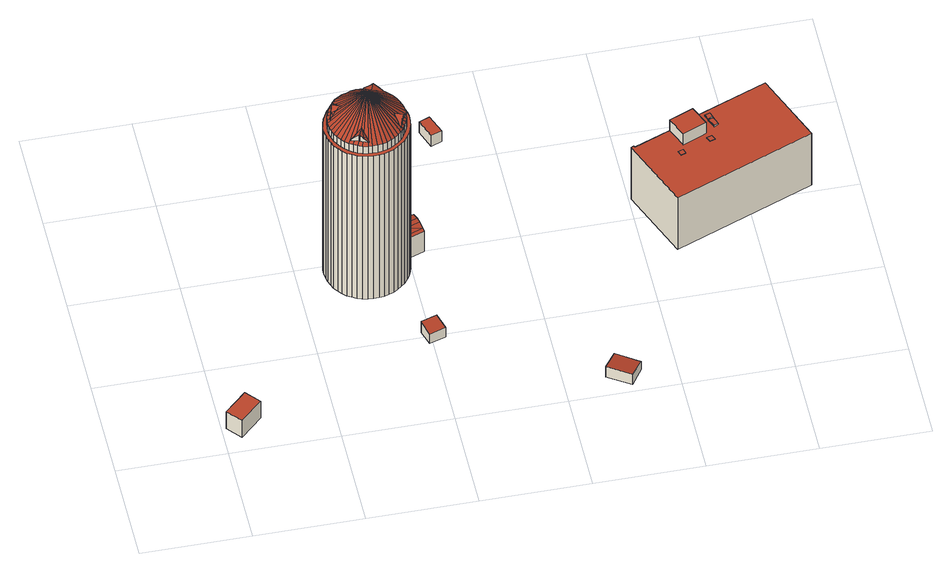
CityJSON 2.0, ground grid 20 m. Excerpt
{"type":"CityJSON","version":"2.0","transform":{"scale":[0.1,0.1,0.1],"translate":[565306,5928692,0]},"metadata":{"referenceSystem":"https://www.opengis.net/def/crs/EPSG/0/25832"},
"CityObjects":{
"building1":{"type":"Building","attributes":{"Grundfläche 2D":"19.372546","Grundhöhe NN":"0.096"},"geometry":[{"type":"Solid","lod":"3","boundaries":[[[[0,1,2,3]],[[4,5,3,2]],[[5,6,0,3]],[[6,7,1,0]],[[7,4,2,1]],[[7,6,5,4]]]],"semantics":{"surfaces":[{"type":"RoofSurface"},{"type":"WallSurface"},{"type":"GroundSurface"}],"values":[[0,1,1,1,1,2]]}}]},
"building2":{"type":"Building","attributes":{"Grundfläche 2D":"180.825337","Grundhöhe NN":"2.680"},"children":["building2-1","building2-2","building2-3","building2-4","building2-5"],"geometry":[{"type":"MultiSurface","lod":"3","boundaries":[[[8,9,10]],[[11,9,8]],[[12,9,11]],[[13,9,12]],[[14,9,13]],[[15,9,14]],[[15,16,17,18,19,9]],[[20,21,22,23,24]],[[25,26,27,28,29,30,31,9]],[[32,9,31]],[[33,9,32]],[[34,9,33]],[[35,9,34]],[[36,9,35]],[[37,9,36]],[[38,9,37]],[[39,9,38]],[[40,41,42,43,44,45,9,39,46]],[[47,48,41,40,46]],[[49,9,45,50]],[[51,52,53,54,55,56,9]],[[9,57,58,51]],[[59,55,54,60]],[[61,9,56]],[[62,9,61]],[[63,9,62]],[[64,9,63]],[[65,9,64]],[[66,9,65]],[[67,68,69,70,71,72,9,73,74,75]],[[76,77,9,78,79]],[[80,81,82,83,84]],[[85,9,77,86]],[[82,87,88,83]],[[89,90,91,88,87]],[[9,85,92,93]],[[94,95,9,93,96,97,91,90,89]],[[98,9,95]],[[99,9,98]],[[100,9,99]],[[101,9,100]],[[102,9,101]],[[103,9,102]],[[104,9,103]],[[105,9,106,107]],[[108,109,110,111]],[[112,113,114,115,9,104,116,117]],[[118,9,115,119]],[[117,116,120,121]],[[47,59,60,48]],[[122,57,9,49,123]],[[67,75,80,84]],[[78,9,72,124]],[[9,66,73]],[[121,120,125,108,111,126]],[[106,9,118,127]],[[9,19,128,129]],[[16,22,21,17]],[[130,131,9,129,132]],[[9,133,10]],[[24,30,29,20]],[[25,9,131,134]],[[135,136,110,109,133,9,105]],[[137,138,139,140,141,142,143,144,145,146,147,148,149,150,151,152,153,154,155,156,157,158,159,160,161,162,163,164,165,166,167,168,169,170,171,172,173,174,175,176,177,178,179,180,181,182,183,184,185,186,187],[188,189,190,191,192,193,194,195,196,197,198,199,200,201,202,203,204,205,206,207,208,209,210,211,212,213,214,215,216,217,218,219,220,221,222,223,224,225,226,227,228,229,230,231,232,233,234,235,236,237,238,239,240,241]],[[236,235,10,133]],[[8,10,235,234]],[[234,233,11,8]],[[233,232,12,11]],[[240,239,238,108,125,120]],[[238,237,109,108]],[[133,109,237,236]],[[232,231,13,12]],[[14,13,231,230]],[[15,14,230,229]],[[229,228,16,15]],[[22,16,228,227]],[[227,226,225,24,23,22]],[[30,24,225,224]],[[31,30,224,223]],[[32,31,223,222]],[[33,32,222,221]],[[221,220,34,33]],[[220,219,35,34]],[[219,218,36,35]],[[218,217,37,36]],[[38,37,217,216]],[[39,38,216,215]],[[46,39,215,214]],[[214,213,47,46]],[[213,212,59,47]],[[55,59,212,211]],[[211,210,56,55]],[[61,56,210,209]],[[62,61,209,208]],[[208,207,63,62]],[[207,206,64,63]],[[206,205,65,64]],[[66,65,205,204]],[[73,66,204,203]],[[201,75,74,73,203,202]],[[80,75,201,200]],[[200,199,198,82,81,80]],[[87,82,198,197]],[[89,87,197,196]],[[89,196,195,95,94]],[[195,194,98,95]],[[99,98,194,193]],[[100,99,193,192]],[[101,100,192,191]],[[102,101,191,190]],[[190,189,103,102]],[[189,188,104,103]],[[116,104,188,241]],[[241,240,120,116]],[[175,174,242,243]],[[176,175,243,244]],[[177,176,244,245]],[[178,177,245,246]],[[179,178,246,247]],[[180,179,247,248]],[[139,138,249,250]],[[140,139,250,251]],[[141,140,251,252]],[[142,141,252,253]],[[138,137,254,249]],[[187,186,255,256]],[[137,187,256,254]],[[143,142,253,257]],[[144,143,257,258]],[[145,144,258,259]],[[146,145,259,260]],[[147,146,260,261]],[[148,147,261,262]],[[149,148,262,263]],[[150,149,263,264]],[[151,150,264,265]],[[152,151,265,266,267,268,153]],[[154,153,268,267,269,270]],[[155,154,270,269,271,272]],[[156,155,272,271,273,274]],[[157,156,274,273,275,276]],[[157,276,275,277,158]],[[159,158,277,278]],[[160,159,278,279]],[[161,160,279,280]],[[162,161,280,281]],[[163,162,281,282]],[[164,163,282,283]],[[165,164,283,284]],[[166,165,284,285]],[[167,166,285,286]],[[168,167,286,287]],[[169,168,287,288]],[[170,169,288,289]],[[171,170,289,290]],[[172,171,290,291]],[[173,172,291,292]],[[174,173,292,242]],[[181,180,248,293]],[[182,181,293,294]],[[183,182,294,295]],[[184,183,295,296]],[[185,184,296,297]],[[186,185,297,255]],[[293,248,247,246,245,244,243,242,292,291,290,289,288,287,286,285,284,283,282,281,280,279,278,277,275,273,271,269,267,266,265,264,263,262,261,260,259,258,257,253,252,251,250,249,254,256,255,297,296,295,294]]],"semantics":{"surfaces":[{"type":"RoofSurface"},{"type":"WallSurface"},{"type":"GroundSurface"}],"values":[0,0,0,0,0,0,0,0,0,0,0,0,0,0,0,0,0,0,0,0,0,0,0,0,0,0,0,0,0,0,0,0,0,0,0,0,0,0,0,0,0,0,0,0,0,0,0,0,0,0,0,0,0,0,0,0,0,0,0,0,0,0,0,0,1,1,1,1,1,1,1,1,1,1,1,1,1,1,1,1,1,1,1,1,1,1,1,1,1,1,1,1,1,1,1,1,1,1,1,1,1,1,1,1,1,1,1,1,1,1,1,1,1,1,1,1,1,1,1,1,1,1,1,1,1,1,1,1,1,1,1,1,1,1,1,1,1,1,1,1,1,1,1,1,1,1,1,1,1,1,1,1,1,1,1,1,1,1,1,1,1,1,1,1,2]}}]},
"building2-1":{"type":"BuildingInstallation","parents":["building2"],"geometry":[{"type":"MultiSurface","lod":"3","boundaries":[[[298,124,72,71,70,299,300]],[[79,298,301,76]],[[298,79,78,124]],[[76,301,302,86,77]],[[92,302,96,93]],[[302,92,85,86]],[[299,69,68,67,84,83,88,91,97,96,302,301,298,300]],[[70,69,299]]],"semantics":{"surfaces":[{"type":"RoofSurface"},{"type":"WallSurface"}],"values":[0,0,0,0,0,0,1,1]}}]},
"building2-2":{"type":"BuildingInstallation","parents":["building2"],"geometry":[{"type":"MultiSurface","lod":"3","boundaries":[[[58,57,122,123,303,304,305,52,51]],[[43,306,307,303,123,49,50,45,44]],[[53,52,305]],[[43,42,306]],[[42,41,48,60,54,53,305,304,303,307,306]]],"semantics":{"surfaces":[{"type":"RoofSurface"},{"type":"WallSurface"}],"values":[0,0,1,1,1]}}]},
"building2-3":{"type":"BuildingInstallation","parents":["building2"],"geometry":[{"type":"MultiSurface","lod":"3","boundaries":[[[114,113,308,309]],[[127,118,119,309,310,311]],[[309,119,115,114]],[[127,311,312]],[[313,135,105,107,312]],[[312,107,106,127]],[[121,310,309,308,112,117]],[[311,310,121,126]],[[110,136,313,312,311,126,111]],[[136,135,313]],[[113,112,308]]],"semantics":{"surfaces":[{"type":"RoofSurface"},{"type":"WallSurface"}],"values":[0,0,0,0,0,0,1,1,1,1,1]}}]},
"building2-4":{"type":"BuildingInstallation","parents":["building2"],"geometry":[{"type":"MultiSurface","lod":"3","boundaries":[[[25,134,131,130,314,315,28,27,26]],[[128,19,18,316,314,130,132,129]],[[17,21,20,314,316,18]],[[28,315,314,20,29]]],"semantics":{"surfaces":[{"type":"RoofSurface"},{"type":"WallSurface"}],"values":[0,0,1,1]}}]},
"building2-5":{"type":"BuildingInstallation","parents":["building2"],"geometry":[{"type":"MultiSurface","lod":"3","boundaries":[[[317,318,319,276]],[[317,276,274]],[[320,321,274,272]],[[317,274,321]],[[322,320,272,270]],[[323,270,268]],[[322,270,323]],[[324,325,323,268,326]],[[272,271,269,270]],[[270,269,267,268]],[[268,267,266,326]],[[276,319,327,275]],[[276,275,273,274]],[[274,273,271,272]],[[328,325,324,326,266,329]],[[318,317,321,320,322,323,325,328,330]],[[319,318,330,327]],[[273,275,327,330,328,329,266,267,269,271]]],"semantics":{"surfaces":[{"type":"RoofSurface"},{"type":"WallSurface"},{"type":"OuterCeilingSurface"}],"values":[0,0,0,0,0,0,0,0,1,1,1,1,1,1,1,1,1,2]}}]},
"building3":{"type":"Building","attributes":{"Grundfläche 2D":"9.295606","Grundhöhe NN":"0.958"},"geometry":[{"type":"Solid","lod":"3","boundaries":[[[[331,332,333,334]],[[335,336,334,333]],[[336,337,331,334]],[[337,338,332,331]],[[338,335,333,332]],[[338,337,336,335]]]],"semantics":{"surfaces":[{"type":"RoofSurface"},{"type":"WallSurface"},{"type":"GroundSurface"}],"values":[[0,1,1,1,1,2]]}}]},
"building4":{"type":"Building","attributes":{"Grundfläche 2D":"8.420043","Grundhöhe NN":"2.904"},"geometry":[{"type":"Solid","lod":"3","boundaries":[[[[339,340,341,342]],[[343,344,342,341]],[[344,345,339,342]],[[345,346,340,339]],[[346,343,341,340]],[[346,345,344,343]]]],"semantics":{"surfaces":[{"type":"RoofSurface"},{"type":"WallSurface"},{"type":"GroundSurface"}],"values":[[0,1,1,1,1,2]]}}]},
"building5":{"type":"Building","attributes":{"Grundfläche 2D":"19.727008","Grundhöhe NN":"1.002"},"geometry":[{"type":"Solid","lod":"3","boundaries":[[[[347,348,349,350]],[[351,352,350,349]],[[352,353,347,350]],[[353,354,348,347]],[[354,351,349,348]],[[354,353,352,351]]]],"semantics":{"surfaces":[{"type":"RoofSurface"},{"type":"WallSurface"},{"type":"GroundSurface"}],"values":[[0,1,1,1,1,2]]}}]},
"building6":{"type":"Building","attributes":{"Grundfläche 2D":"396.770235","Grundhöhe NN":"1.663"},"children":["building6-1","building6-2","building6-3","building6-4"],"geometry":[{"type":"Solid","lod":"3","boundaries":[[[[355,356,357,358]],[[359,360,361,362,363,364,365,366,367,368,369,370]],[[358,357,369,368]],[[355,358,368,367]],[[367,370,356,355]],[[370,369,357,356]],[[364,363,371,372]],[[365,364,372,373]],[[366,365,373,374]],[[359,370,367,366,374,375]],[[360,359,375,376]],[[361,360,376,377]],[[362,361,377,378]],[[363,362,378,371]],[[374,373,372,371,378,377,376,375]]]],"semantics":{"surfaces":[{"type":"RoofSurface"},{"type":"WallSurface"},{"type":"GroundSurface"}],"values":[[0,0,1,1,1,1,1,1,1,1,1,1,1,1,2]]}}]},
"building6-1":{"type":"BuildingInstallation","parents":["building6"],"geometry":[{"type":"MultiSurface","lod":"3","boundaries":[[[379,380,381,382]],[[383,384,382,381]],[[379,382,384,385]],[[385,386,380,379]],[[381,380,386,383]]],"semantics":{"surfaces":[{"type":"RoofSurface"},{"type":"WallSurface"}],"values":[0,1,1,1,1]}}]},
"building6-2":{"type":"BuildingInstallation","parents":["building6"],"geometry":[{"type":"MultiSurface","lod":"3","boundaries":[[[387,388,389,390]],[[390,389,391,392]],[[387,390,392,393]],[[388,387,393,394]],[[389,388,394,391]]],"semantics":{"surfaces":[{"type":"RoofSurface"},{"type":"WallSurface"}],"values":[0,1,1,1,1]}}]},
"building6-3":{"type":"BuildingInstallation","parents":["building6"],"geometry":[{"type":"MultiSurface","lod":"3","boundaries":[[[395,396,397,398]],[[398,397,399,400]],[[395,398,400,401]],[[396,395,401,402]],[[397,396,402,399]]],"semantics":{"surfaces":[{"type":"RoofSurface"},{"type":"WallSurface"}],"values":[0,1,1,1,1]}}]},
"building6-4":{"type":"BuildingInstallation","parents":["building6"],"geometry":[{"type":"MultiSurface","lod":"3","boundaries":[[[403,404,405,406]],[[404,403,407,408]],[[409,410,406,405]],[[403,406,410,407]],[[408,409,405,404]]],"semantics":{"surfaces":[{"type":"RoofSurface"},{"type":"WallSurface"}],"values":[0,1,1,1,1]}}]}
},
"vertices":[
[8,59,43],[31,33,43],[72,71,43],[49,97,43],[72,71,1],[49,97,1],[8,59,1],[31,33,1],
[334,292,403],[321,361,466],[325,291,403],[342,294,403],[350,298,403],[357,302,403],[364,307,403],[371,313,403],[376,320,403],[373,322,406],[372,320,406],[370,324,409],[379,337,407],[376,330,407],[380,327,403],[383,333,403],[384,335,403],[375,346,414],[380,348,410],[385,350,405],[386,350,405],[383,344,406],[387,343,403],[388,352,403],[389,360,403],[388,369,403],[386,377,403],[383,386,403],[380,393,403],[375,401,403],[369,407,403],[363,413,403],[354,415,406],[354,414,407],[359,412,405],[359,410,408],[354,408,411],[349,407,414],[356,418,403],[348,422,403],[346,417,408],[340,404,421],[345,406,418],[330,418,412],[327,422,408],[328,424,406],[331,423,406],[332,427,403],[323,428,403],[335,409,418],[332,415,414],[340,425,403],[339,420,407],[315,428,403],[306,427,403],[298,424,403],[290,421,403],[282,417,403],[275,412,403],[268,396,407],[268,397,407],[269,400,406],[270,400,407],[270,397,409],[271,394,411],[269,406,403],[266,402,403],[264,399,403],[277,378,422],[275,377,421],[274,384,418],[275,381,420],[259,392,403],[257,387,403],[256,384,403],[262,382,409],[265,389,409],[267,373,416],[270,374,418],[253,376,403],[260,374,409],[252,367,403],[256,367,407],[257,367,407],[263,369,413],[259,366,410],[252,364,403],[251,359,403],[256,363,407],[256,363,406],[252,350,403],[254,342,403],[256,333,403],[260,326,403],[265,318,403],[270,312,403],[277,306,403],[310,301,411],[305,311,419],[308,304,414],[299,294,403],[308,292,403],[309,297,407],[301,300,408],[281,308,407],[282,310,408],[287,312,412],[292,314,416],[284,301,403],[287,306,408],[301,318,424],[300,317,423],[291,297,403],[294,303,408],[337,406,421],[338,403,422],[273,390,414],[293,296,403],[295,302,408],[302,318,424],[369,329,413],[366,335,418],[363,342,423],[365,343,422],[364,340,422],[316,291,403],[368,344,419],[311,297,408],[311,296,406],[307,285,385],[316,284,385],[326,284,385],[335,285,385],[344,288,385],[353,291,385],[361,296,385],[369,302,385],[376,308,385],[382,316,385],[387,324,385],[391,332,385],[394,342,385],[395,351,385],[396,360,385],[396,364,385],[395,370,385],[393,379,385],[390,388,385],[386,397,385],[381,405,385],[375,412,385],[368,419,385],[360,424,385],[351,429,385],[342,432,385],[333,434,385],[324,435,385],[314,435,385],[305,434,385],[295,431,385],[287,428,385],[278,423,385],[271,417,385],[264,411,385],[258,403,385],[253,395,385],[249,387,385],[246,377,385],[244,368,385],[244,359,385],[245,349,385],[247,340,385],[250,331,385],[254,322,385],[259,314,385],[265,307,385],[272,300,385],[280,295,385],[288,290,385],[297,287,385],[277,306,385],[270,312,385],[265,318,385],[260,326,385],[256,333,385],[254,342,385],[252,350,385],[251,359,385],[252,367,385],[253,376,385],[256,384,385],[257,387,385],[259,392,385],[264,399,385],[266,402,385],[269,406,385],[275,412,385],[282,417,385],[290,421,385],[298,424,385],[306,427,385],[315,428,385],[323,428,385],[332,427,385],[340,425,385],[348,422,385],[356,418,385],[363,413,385],[369,407,385],[375,401,385],[380,393,385],[383,386,385],[386,377,385],[388,369,385],[389,360,385],[388,352,385],[387,343,385],[384,335,385],[383,333,385],[380,327,385],[376,320,385],[371,313,385],[364,307,385],[357,302,385],[350,298,385],[342,294,385],[334,292,385],[325,291,385],[316,291,385],[308,292,385],[299,294,385],[293,296,385],[291,297,385],[284,301,385],[249,387,27],[246,377,27],[244,368,27],[244,359,27],[245,349,27],[247,340,27],[250,331,27],[316,284,27],[326,284,27],[335,285,27],[344,288,27],[353,291,27],[307,285,27],[288,290,27],[297,287,27],[361,296,27],[369,302,27],[376,308,27],[382,316,27],[387,324,27],[391,332,27],[394,342,27],[395,351,27],[396,360,27],[396,364,27],[395,370,27],[395,370,80],[393,379,27],[393,379,88],[390,388,27],[390,388,89],[386,397,27],[386,397,88],[381,405,27],[381,405,80],[375,412,27],[368,419,27],[360,424,27],[351,429,27],[342,432,27],[333,434,27],[324,435,27],[314,435,27],[305,434,27],[295,431,27],[287,428,27],[278,423,27],[271,417,27],[264,411,27],[258,403,27],[253,395,27],[254,322,27],[259,314,27],[265,307,27],[272,300,27],[280,295,27],
[265,390,417],[269,400,407],[268,397,409],[263,384,422],[259,373,414],
[344,418,422],[338,420,417],[328,424,408],[359,412,408],[354,414,413],
[281,308,408],[286,306,414],[294,303,422],[295,302,424],[302,299,417],[311,296,408],
[379,335,423],[383,345,411],[376,329,417],
[410,416,80],[408,420,77],[378,409,77],[417,398,89],[413,408,88],[420,389,88],[423,381,80],[397,365,77],[425,375,77],[396,364,77],[378,409,27],[425,375,27],[397,365,27],[408,420,27],
[422,185,33],[412,213,38],[383,204,38],[392,175,33],[383,204,10],[392,175,10],[422,185,10],[412,213,10],
[508,622,56],[494,659,56],[474,651,56],[488,615,56],[474,651,29],[488,615,29],[508,622,29],[494,659,29],
[695,68,30],[673,35,36],[714,7,36],[736,39,30],[714,7,10],[736,39,10],[695,68,10],[673,35,10],
[919,475,174],[875,457,174],[891,419,174],[935,438,174],[808,431,147],[807,434,147],[802,432,147],[855,298,147],[1113,400,147],[1060,534,147],[922,480,147],[924,477,147],[919,475,147],[935,438,147],[891,419,147],[875,457,147],[1113,400,17],[1060,534,17],[922,480,17],[924,477,17],[808,431,17],[807,434,17],[802,432,17],[855,298,17],
[952,450,150],[960,454,150],[954,469,150],[945,466,150],[954,469,147],[945,466,147],[952,450,147],[960,454,147],
[891,398,149],[888,407,149],[879,404,149],[882,395,149],[879,404,147],[882,395,147],[891,398,147],[888,407,147],
[954,472,150],[951,481,150],[941,478,150],[945,468,150],[941,478,147],[945,468,147],[954,472,147],[951,481,147],
[947,420,149],[943,429,149],[934,426,149],[938,417,149],[947,420,147],[943,429,147],[934,426,147],[938,417,147]
]}
